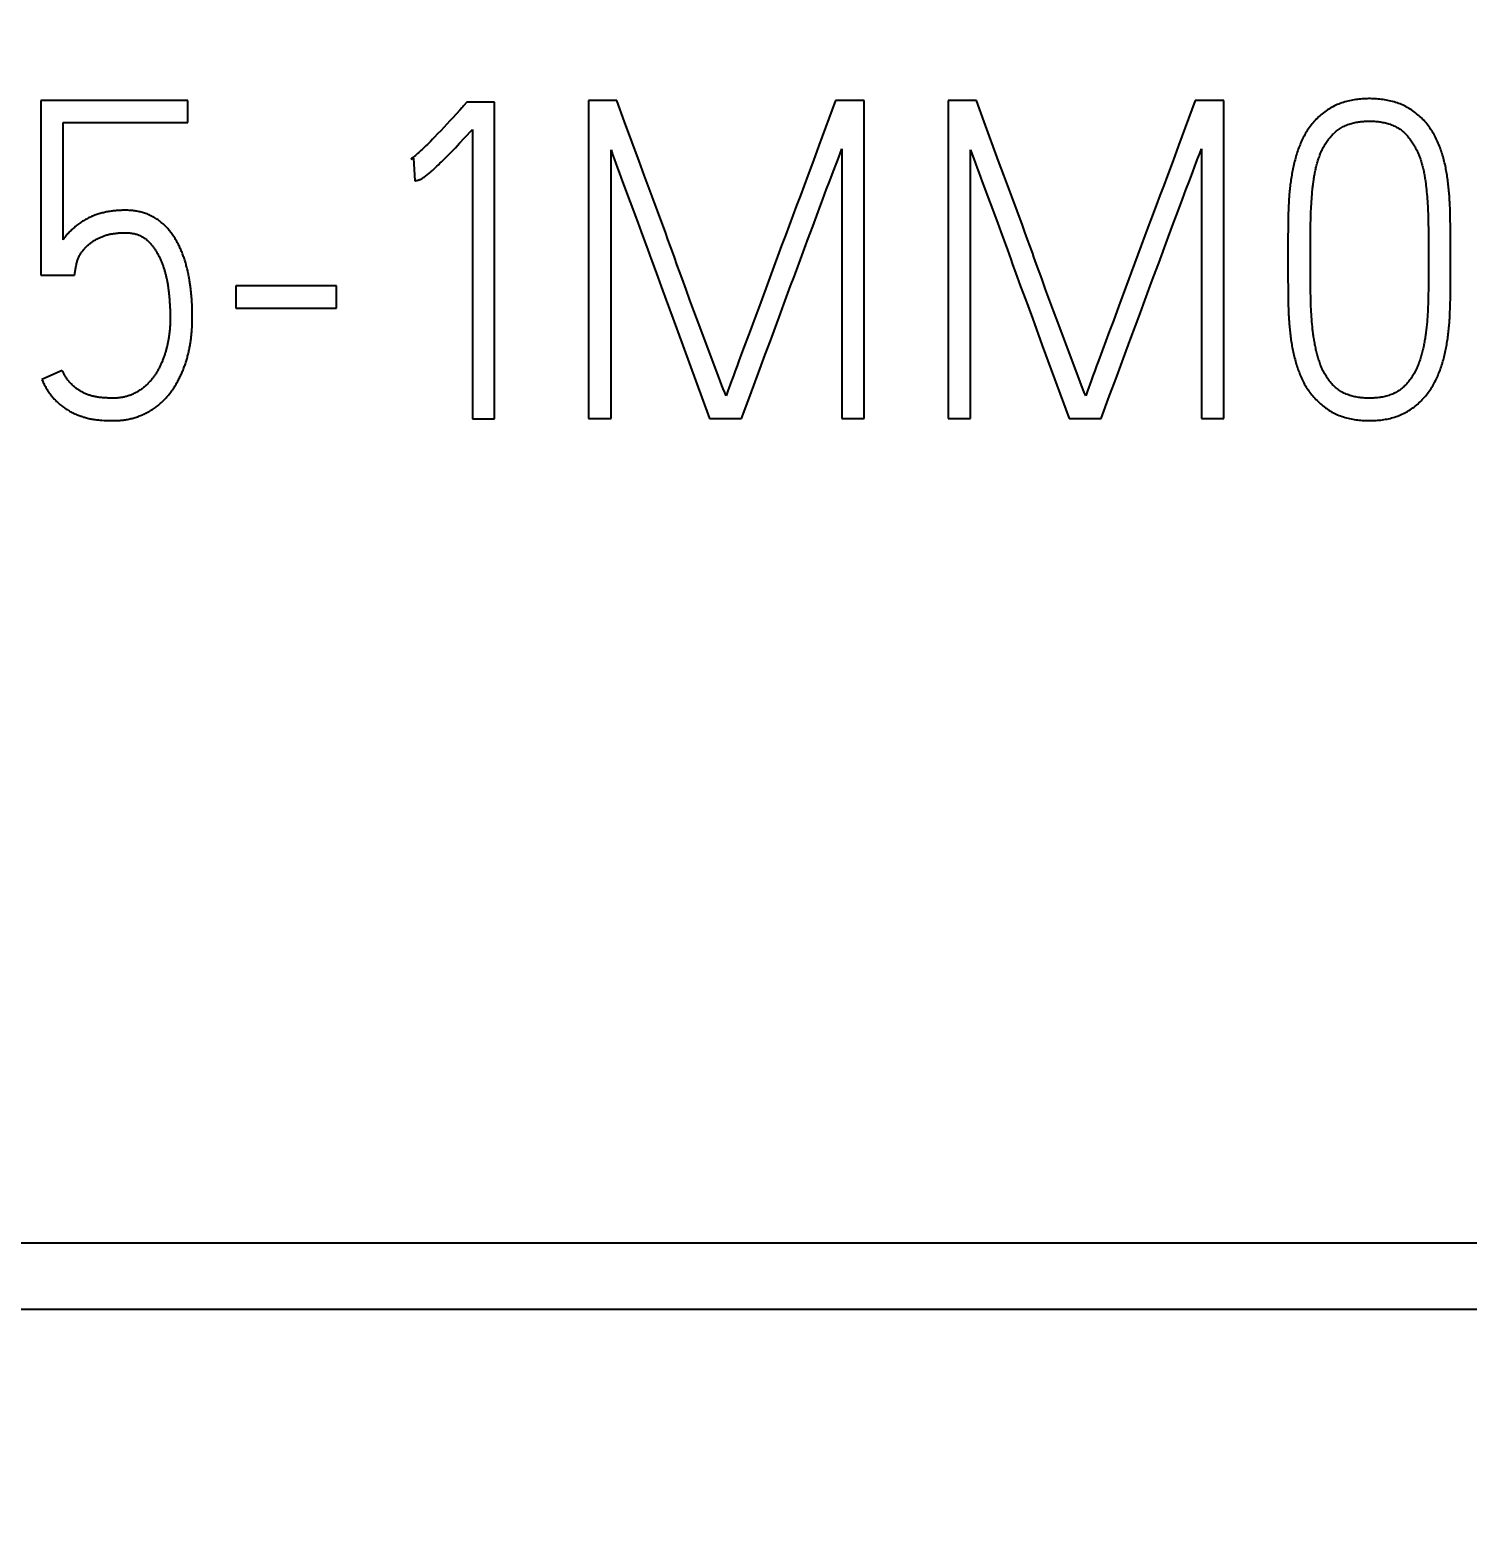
# Model space of a CAD drawing. Extents: x 0 to 420, y 0 to 297.
# Drawn here: x 131.27 to 138.5, y 167.11 to 174.69 of the extents above; entities that cross this region are included whole.
import ezdxf
from ezdxf.enums import TextEntityAlignment as Align

# ---------------------------------------------------------------- set-up
doc = ezdxf.new("R2010")
doc.units = 0
doc.header["$LTSCALE"] = 23.1
for name, color, linetype in [('10000_FRONT', 7, 'CONTINUOUS'), ('10100_DIM_FRONT', 7, 'CONTINUOUS'), ('10500_FRONT_LABELING', 7, 'CONTINUOUS')]:
    doc.layers.add(name, color=color, linetype=linetype)
doc.dimstyles.get("Standard").update_dxf_attribs({"dimtxt": 2.5, "dimasz": 2.5, "dimexe": 1.25, "dimexo": 0.625, "dimtad": 1, "dimcen": 2.5, "dimazin": 3, "dimtfac": 1, "dimtmove": 0, "dimatfit": 3})

# ---------------------------------------------------------------- blocks, each defined once
blk = doc.blocks.new('*D1')
at = {"layer": '10100_DIM_FRONT', "linetype": 'CONTINUOUS'}
for p, q in [((110.808052, 190.739389), (110.808052, 134.086548)), ((146.308052, 190.739389), (146.308052, 134.086548)), ((110.808052, 136.086548), (128.558052, 136.086548)), ((146.308052, 136.086548), (128.558052, 136.086548))]:
    blk.add_line(p, q, dxfattribs=at)
for points in [[(114.308052, 136.586548), (110.808052, 136.086548), (114.308052, 135.586548)], [(142.808052, 135.586548), (146.308052, 136.086548), (142.808052, 136.586548)]]:
    blk.add_solid(points, dxfattribs=at)
blk.add_text('35,5', height=3.5, dxfattribs=at).set_placement((124.727394, 136.961548), (134.227394, 136.961548), align=Align.FIT)

msp = doc.modelspace()

# ---------------------------------------------------------------- linework, layer by layer
at = {"layer": '10000_FRONT', "color": 7, "linetype": 'CONTINUOUS'}
for p, q in [((110.8081, 168.5929), (146.3081, 168.5929)), ((110.8081, 168.2599), (146.3081, 168.2599))]:
    msp.add_line(p, q, dxfattribs=at)
at = {"layer": '10500_FRONT_LABELING', "color": 7, "linetype": 'CONTINUOUS'}
for p, q in [((131.3246, 174.3404), (131.3246, 173.4616)), ((132.0635, 174.3404), (131.3246, 174.3404)), ((132.0635, 174.2294), (132.0635, 174.3404)), ((133.466, 174.3315), (133.4505, 174.3138)), ((133.6058, 174.3315), (133.466, 174.3315)), ((133.6058, 172.7382), (133.6058, 174.3315)), ((134.0785, 174.3404), (134.0785, 172.7404)), ((134.2205, 174.3404), (134.0785, 174.3404)), ((134.2602, 174.2328), (134.2205, 174.3404)), ((135.3212, 174.3404), (135.2377, 174.1134)), ((135.4655, 174.3404), (135.3212, 174.3404)), ((135.4655, 172.7404), (135.4655, 174.3404)), ((135.8871, 174.3404), (135.8871, 172.7404)), ((136.0291, 174.3404), (135.8871, 174.3404)), ((136.0688, 174.2328), (136.0291, 174.3404)), ((137.1298, 174.3404), (137.0463, 174.1134)), ((137.2741, 174.3404), (137.1298, 174.3404)), ((137.2741, 172.7404), (137.2741, 174.3404)), ((131.4355, 173.6391), (131.4355, 174.2294)), ((131.4355, 174.2294), (132.0635, 174.2294)), ((133.3501, 174.2043), (133.3349, 174.188)), ((133.3653, 174.2206), (133.3501, 174.2043)), ((133.3805, 174.2369), (133.3653, 174.2206)), ((133.3955, 174.2533), (133.3805, 174.2369)), ((134.3324, 174.0355), (134.2602, 174.2328)), ((136.141, 174.0355), (136.0688, 174.2328)), ((133.2939, 174.1451), (133.2835, 174.1344)), ((133.3042, 174.1557), (133.2939, 174.1451)), ((133.3196, 174.1719), (133.3042, 174.1557)), ((133.3349, 174.188), (133.3196, 174.1719)), ((133.4087, 174.1023), (133.4304, 174.1251)), ((133.4304, 174.1251), (133.4555, 174.1518)), ((133.4555, 174.1518), (133.4949, 174.1939)), ((133.4949, 174.1939), (133.4949, 172.7382)), ((133.1842, 174.0452), (133.1975, 174.0497)), ((133.1975, 174.0497), (133.2042, 173.9365)), ((133.3463, 174.0387), (133.3574, 174.0498)), ((133.3574, 174.0498), (133.3685, 174.061)), ((133.3685, 174.061), (133.3795, 174.0722)), ((133.3795, 174.0722), (133.3942, 174.0872)), ((133.3942, 174.0872), (133.4087, 174.1023)), ((134.1917, 172.7404), (134.1917, 174.0918)), ((135.2377, 174.1134), (135.2098, 174.0378)), ((135.3523, 174.0963), (135.3523, 172.7404)), ((136.0003, 172.7404), (136.0003, 174.0918)), ((137.0463, 174.1134), (137.0184, 174.0378)), ((137.1609, 174.0963), (137.1609, 172.7404)), ((133.3162, 174.0096), (133.3238, 174.0168)), ((133.3238, 174.0168), (133.3313, 174.0241)), ((133.3313, 174.0241), (133.3388, 174.0314)), ((133.3388, 174.0314), (133.3463, 174.0387)), ((134.3588, 173.9638), (134.3324, 174.0355)), ((135.2098, 174.0378), (135.1818, 173.9622)), ((136.1674, 173.9638), (136.141, 174.0355)), ((137.0184, 174.0378), (136.9904, 173.9622)), ((134.2498, 173.9313), (134.3261, 173.7254)), ((134.3786, 173.9101), (134.3588, 173.9638)), ((134.3986, 173.8563), (134.3786, 173.9101)), ((135.163, 173.9118), (135.1442, 173.8615)), ((135.1818, 173.9622), (135.163, 173.9118)), ((135.2746, 173.8898), (135.2919, 173.9356)), ((136.0584, 173.9313), (136.1347, 173.7254)), ((136.1872, 173.9101), (136.1674, 173.9638)), ((136.2072, 173.8563), (136.1872, 173.9101)), ((136.9716, 173.9118), (136.9528, 173.8615)), ((136.9904, 173.9622), (136.9716, 173.9118)), ((137.0832, 173.8898), (137.1005, 173.9356)), ((138.2927, 173.8938), (138.2939, 173.8816)), ((134.4519, 173.7131), (134.3986, 173.8563)), ((135.1442, 173.8615), (135.1254, 173.8112)), ((135.2401, 173.798), (135.2573, 173.8439)), ((135.2573, 173.8439), (135.2746, 173.8898)), ((136.2605, 173.7131), (136.2072, 173.8563)), ((136.9528, 173.8615), (136.9339, 173.8112)), ((137.0487, 173.798), (137.0659, 173.8439)), ((137.0659, 173.8439), (137.0832, 173.8898)), ((137.7134, 173.8068), (137.7141, 173.819)), ((137.7141, 173.819), (137.7148, 173.8312)), ((137.7148, 173.8312), (137.7157, 173.8434)), ((137.7157, 173.8434), (137.7166, 173.8556)), ((137.7166, 173.8556), (137.7176, 173.8678)), ((137.7176, 173.8678), (137.7187, 173.88)), ((138.2939, 173.8816), (138.295, 173.8694)), ((138.295, 173.8694), (138.2961, 173.8572)), ((138.2961, 173.8572), (138.297, 173.845)), ((138.297, 173.845), (138.2979, 173.8328)), ((138.2979, 173.8328), (138.2986, 173.8206)), ((138.2986, 173.8206), (138.2993, 173.8083)), ((135.1254, 173.8112), (135.0686, 173.6603)), ((135.2059, 173.7061), (135.2401, 173.798)), ((136.9339, 173.8112), (136.8772, 173.6603)), ((137.0145, 173.7061), (137.0487, 173.798)), ((137.5974, 173.7414), (137.597, 173.7096)), ((137.5978, 173.7573), (137.5974, 173.7414)), ((137.5982, 173.7732), (137.5978, 173.7573)), ((137.5987, 173.7891), (137.5982, 173.7732)), ((137.711, 173.7397), (137.7115, 173.758)), ((137.7115, 173.758), (137.7119, 173.7702)), ((137.7119, 173.7702), (137.7123, 173.7824)), ((137.7123, 173.7824), (137.7128, 173.7946)), ((137.7128, 173.7946), (137.7134, 173.8068)), ((138.2993, 173.8083), (138.2999, 173.7961)), ((138.2999, 173.7961), (138.3004, 173.7838)), ((138.3004, 173.7838), (138.3009, 173.7716)), ((138.3009, 173.7716), (138.3015, 173.7531)), ((138.3015, 173.7531), (138.3019, 173.7347)), ((138.4116, 173.797), (138.411, 173.8129)), ((138.4122, 173.7811), (138.4116, 173.797)), ((138.4126, 173.7652), (138.4122, 173.7811)), ((138.4131, 173.7414), (138.4126, 173.7652)), ((138.4136, 173.7095), (138.4131, 173.7414)), ((134.3261, 173.7254), (134.343, 173.6797)), ((134.343, 173.6797), (134.3598, 173.6339)), ((134.4651, 173.6773), (134.4519, 173.7131)), ((134.4782, 173.6414), (134.4651, 173.6773)), ((135.1803, 173.6371), (135.2059, 173.7061)), ((136.1347, 173.7254), (136.1516, 173.6797)), ((136.1516, 173.6797), (136.1684, 173.6339)), ((136.2737, 173.6773), (136.2605, 173.7131)), ((136.2868, 173.6414), (136.2737, 173.6773)), ((136.9889, 173.6371), (137.0145, 173.7061)), ((137.597, 173.7096), (137.5962, 173.6379)), ((137.7095, 173.642), (137.7098, 173.6726)), ((137.7098, 173.6726), (137.7102, 173.697)), ((137.7102, 173.697), (137.7106, 173.7214)), ((137.7106, 173.7214), (137.711, 173.7397)), ((138.3019, 173.7347), (138.3023, 173.7163)), ((138.3023, 173.7163), (138.3026, 173.6979)), ((138.3026, 173.6979), (138.303, 173.6671)), ((138.303, 173.6671), (138.3034, 173.6364)), ((138.4141, 173.6698), (138.4136, 173.7095)), ((138.4145, 173.6141), (138.4141, 173.6698)), ((131.4388, 173.6438), (131.4355, 173.6391)), ((134.3598, 173.6339), (134.3765, 173.588)), ((134.4911, 173.6055), (134.4782, 173.6414)), ((135.0498, 173.6099), (134.9379, 173.3075)), ((135.0686, 173.6603), (135.0498, 173.6099)), ((136.1684, 173.6339), (136.1851, 173.588)), ((136.2997, 173.6055), (136.2868, 173.6414)), ((136.8584, 173.6099), (136.7465, 173.3075)), ((136.8772, 173.6603), (136.8584, 173.6099)), ((136.9462, 173.5222), (136.9889, 173.6371)), ((137.5962, 173.6379), (137.5959, 173.5822)), ((137.7091, 173.587), (137.7093, 173.6176)), ((137.7093, 173.6176), (137.7095, 173.642)), ((138.3034, 173.6364), (138.3036, 173.6118)), ((138.3036, 173.6118), (138.3037, 173.5811)), ((138.4147, 173.5583), (138.4145, 173.6141)), ((134.5363, 173.4796), (134.5233, 173.5155)), ((135.1121, 173.4532), (135.1376, 173.5222)), ((136.3449, 173.4796), (136.3319, 173.5155)), ((136.9207, 173.4532), (136.9462, 173.5222)), ((137.5959, 173.5822), (137.5959, 173.5025)), ((137.709, 173.5565), (137.7091, 173.587)), ((137.7091, 173.5068), (137.709, 173.5565)), ((138.3037, 173.5811), (138.3038, 173.5504)), ((138.3038, 173.5504), (138.3037, 173.5004)), ((138.4146, 173.479), (138.4147, 173.5583)), ((131.3246, 173.4616), (131.4932, 173.4616)), ((131.4932, 173.4616), (131.5021, 173.5104)), ((134.4266, 173.4505), (134.4434, 173.4047)), ((134.5493, 173.4437), (134.5363, 173.4796)), ((134.569, 173.3899), (134.5493, 173.4437)), ((135.0951, 173.4072), (135.1121, 173.4532)), ((136.2352, 173.4505), (136.252, 173.4047)), ((136.3579, 173.4437), (136.3449, 173.4796)), ((136.3776, 173.3899), (136.3579, 173.4437)), ((136.9037, 173.4072), (136.9207, 173.4532)), ((137.5959, 173.5025), (137.5961, 173.4479)), ((137.5961, 173.4479), (137.5967, 173.3933)), ((137.7091, 173.4813), (137.7091, 173.5068)), ((137.7093, 173.4559), (137.7091, 173.4813)), ((137.7095, 173.4304), (137.7093, 173.4559)), ((138.3034, 173.4493), (138.3032, 173.4237)), ((138.3036, 173.4748), (138.3034, 173.4493)), ((138.3037, 173.5004), (138.3036, 173.4748)), ((138.4142, 173.4242), (138.4146, 173.479)), ((131.9681, 173.3675), (131.9689, 173.3588)), ((132.3054, 173.4084), (132.3054, 173.2952)), ((132.8114, 173.4084), (132.3054, 173.4084)), ((132.8114, 173.2952), (132.8114, 173.4084)), ((134.4434, 173.4047), (134.4688, 173.3361)), ((134.5889, 173.3361), (134.569, 173.3899)), ((135.0614, 173.3152), (135.0951, 173.4072)), ((136.252, 173.4047), (136.2774, 173.3361)), ((136.3975, 173.3361), (136.3776, 173.3899)), ((136.87, 173.3152), (136.9037, 173.4072)), ((137.5967, 173.3933), (137.5973, 173.3465)), ((137.7099, 173.3985), (137.7095, 173.4304)), ((137.7103, 173.373), (137.7099, 173.3985)), ((137.7107, 173.3539), (137.7103, 173.373)), ((138.3023, 173.3662), (138.302, 173.347)), ((138.3027, 173.3854), (138.3023, 173.3662)), ((138.3032, 173.4237), (138.3027, 173.3854)), ((138.4135, 173.3617), (138.4142, 173.4242)), ((131.9689, 173.3588), (131.9697, 173.3502)), ((131.9697, 173.3502), (131.9704, 173.3416)), ((131.9704, 173.3416), (131.9711, 173.333)), ((131.9711, 173.333), (131.9717, 173.3243)), ((131.9717, 173.3243), (131.9722, 173.3157)), ((131.9722, 173.3157), (131.9728, 173.3071)), ((131.9728, 173.3071), (131.9732, 173.2984)), ((131.9732, 173.2984), (131.9737, 173.2898)), ((131.9737, 173.2898), (131.974, 173.2812)), ((132.3054, 173.2952), (132.8114, 173.2952)), ((134.4688, 173.3361), (134.4857, 173.2903)), ((134.4857, 173.2903), (134.5024, 173.2445)), ((134.6088, 173.2824), (134.5889, 173.3361)), ((134.9379, 173.3075), (134.9098, 173.2319)), ((135.0444, 173.2692), (135.0614, 173.3152)), ((136.2774, 173.3361), (136.2943, 173.2903)), ((136.2943, 173.2903), (136.311, 173.2445)), ((136.4174, 173.2824), (136.3975, 173.3361)), ((136.7465, 173.3075), (136.7184, 173.2319)), ((136.853, 173.2692), (136.87, 173.3152)), ((137.5973, 173.3465), (137.5977, 173.3231)), ((137.5977, 173.3231), (137.5981, 173.3076)), ((137.5981, 173.3076), (137.5986, 173.292)), ((137.5986, 173.292), (137.5991, 173.2764)), ((137.7111, 173.3348), (137.7107, 173.3539)), ((137.7117, 173.3157), (137.7111, 173.3348)), ((137.7121, 173.303), (137.7117, 173.3157)), ((137.7127, 173.2903), (137.7121, 173.303)), ((137.7133, 173.2776), (137.7127, 173.2903)), ((138.3001, 173.2896), (138.2994, 173.2768)), ((138.3006, 173.3023), (138.3001, 173.2896)), ((138.3011, 173.3151), (138.3006, 173.3023)), ((138.3015, 173.3279), (138.3011, 173.3151)), ((138.302, 173.347), (138.3015, 173.3279)), ((138.412, 173.2913), (138.4125, 173.307)), ((138.4125, 173.307), (138.4129, 173.3226)), ((138.4129, 173.3226), (138.4132, 173.3382)), ((138.4132, 173.3382), (138.4135, 173.3617)), ((132.0857, 173.2595), (132.0856, 173.2708)), ((134.5024, 173.2445), (134.5524, 173.1069)), ((134.6354, 173.2108), (134.6088, 173.2824)), ((134.6621, 173.1392), (134.6354, 173.2108)), ((134.9098, 173.2319), (134.891, 173.1816)), ((134.9931, 173.1313), (135.0444, 173.2692)), ((136.311, 173.2445), (136.361, 173.1069)), ((136.444, 173.2108), (136.4174, 173.2824)), ((136.4707, 173.1392), (136.444, 173.2108)), ((136.7184, 173.2319), (136.6996, 173.1816)), ((136.8017, 173.1313), (136.853, 173.2692)), ((137.714, 173.2649), (137.7133, 173.2776)), ((137.7149, 173.2522), (137.714, 173.2649)), ((137.7158, 173.2395), (137.7149, 173.2522)), ((137.7168, 173.2268), (137.7158, 173.2395)), ((137.718, 173.2141), (137.7168, 173.2268)), ((137.7192, 173.2014), (137.718, 173.2141)), ((138.2959, 173.2258), (138.2947, 173.213)), ((138.2969, 173.2385), (138.2959, 173.2258)), ((138.2979, 173.2513), (138.2969, 173.2385)), ((138.2987, 173.264), (138.2979, 173.2513)), ((138.2994, 173.2768), (138.2987, 173.264)), ((134.7359, 172.9424), (134.6621, 173.1392)), ((134.891, 173.1816), (134.8534, 173.0809)), ((136.5445, 172.9424), (136.4707, 173.1392)), ((136.6996, 173.1816), (136.662, 173.0809)), ((134.5524, 173.1069), (134.6866, 172.7404)), ((134.8534, 173.0809), (134.8347, 173.0305)), ((134.9335, 172.9704), (134.9675, 173.0624)), ((134.9675, 173.0624), (134.9931, 173.1313)), ((136.361, 173.1069), (136.4952, 172.7404)), ((136.662, 173.0809), (136.6433, 173.0305)), ((136.7421, 172.9704), (136.7761, 173.0624)), ((136.7761, 173.0624), (136.8017, 173.1313)), ((131.4311, 172.9823), (131.329, 172.9357)), ((134.7494, 172.9067), (134.7359, 172.9424)), ((134.891, 172.8554), (134.9165, 172.9244)), ((134.9165, 172.9244), (134.9335, 172.9704)), ((136.558, 172.9067), (136.5445, 172.9424)), ((136.6996, 172.8554), (136.7251, 172.9244)), ((136.7251, 172.9244), (136.7421, 172.9704)), ((134.7797, 172.8789), (134.7709, 172.8536)), ((134.8486, 172.7404), (134.891, 172.8554)), ((136.5883, 172.8789), (136.5795, 172.8536)), ((136.6572, 172.7404), (136.6996, 172.8554)), ((131.6427, 172.7308), (131.6539, 172.7303)), ((131.6539, 172.7303), (131.6652, 172.7298)), ((133.4949, 172.7382), (133.6058, 172.7382)), ((134.0785, 172.7404), (134.1917, 172.7404)), ((134.6866, 172.7404), (134.8486, 172.7404)), ((135.3523, 172.7404), (135.4655, 172.7404)), ((135.8871, 172.7404), (136.0003, 172.7404)), ((136.4952, 172.7404), (136.6572, 172.7404)), ((137.1609, 172.7404), (137.2741, 172.7404))]:
    msp.add_line(p, q, dxfattribs=at)
for points in [[(138.411, 173.8129), (138.4106, 173.8208), (138.4102, 173.8287), (138.4097, 173.8366), (138.4092, 173.8446), (138.4087, 173.8525), (138.4081, 173.8604), (138.4075, 173.8683), (138.4069, 173.8762), (138.4062, 173.8841), (138.4054, 173.8921), (138.4046, 173.9), (138.4038, 173.9079), (138.4029, 173.9157), (138.402, 173.9236), (138.401, 173.9315), (138.4, 173.9394), (138.399, 173.9473), (138.3978, 173.9552), (138.3966, 173.963), (138.3954, 173.9709), (138.3941, 173.9788), (138.3927, 173.9866), (138.3912, 173.9945), (138.3897, 174.0023), (138.388, 174.0102), (138.3863, 174.018), (138.3845, 174.0258), (138.3826, 174.0336), (138.3806, 174.0414), (138.3785, 174.0493), (138.3764, 174.057), (138.3741, 174.0648), (138.3718, 174.0726), (138.3693, 174.0803), (138.3668, 174.0879), (138.3642, 174.0956), (138.3614, 174.1032), (138.3586, 174.1107), (138.3556, 174.1182), (138.3525, 174.1256), (138.3493, 174.133), (138.346, 174.1404), (138.3426, 174.1476), (138.3389, 174.1549), (138.3352, 174.162), (138.3313, 174.1691), (138.3272, 174.1761), (138.3229, 174.183), (138.3185, 174.1899), (138.314, 174.1966), (138.3094, 174.2032), (138.3046, 174.2097), (138.2997, 174.2161), (138.2947, 174.2224), (138.2896, 174.2286), (138.2843, 174.2346), (138.279, 174.2406), (138.2734, 174.2464), (138.2678, 174.2521), (138.262, 174.2577), (138.256, 174.2631), (138.2499, 174.2684), (138.2437, 174.2736), (138.2373, 174.2787), (138.2308, 174.2836), (138.2242, 174.2883), (138.2175, 174.2928), (138.2107, 174.2972), (138.2038, 174.3013), (138.1968, 174.3053), (138.1897, 174.3091), (138.1825, 174.3127), (138.1753, 174.3161), (138.1679, 174.3193), (138.1605, 174.3224), (138.153, 174.3252), (138.1453, 174.3279), (138.1377, 174.3305), (138.1299, 174.3328), (138.1221, 174.335), (138.1142, 174.3371), (138.1063, 174.3389), (138.0983, 174.3406), (138.0904, 174.3421), (138.0825, 174.3435), (138.0745, 174.3447), (138.0665, 174.3457), (138.0585, 174.3466), (138.0505, 174.3474), (138.0425, 174.348), (138.0345, 174.3485), (138.0264, 174.3489), (138.0184, 174.3491), (138.0103, 174.3493), (138.0022, 174.3493), (137.9941, 174.3491), (137.986, 174.3489), (137.9779, 174.3485), (137.9698, 174.348), (137.9618, 174.3474), (137.9537, 174.3466), (137.9457, 174.3457), (137.9377, 174.3446), (137.9297, 174.3434), (137.9218, 174.342), (137.9139, 174.3405), (137.9061, 174.3388), (137.8982, 174.337), (137.8904, 174.335), (137.8827, 174.3328), (137.875, 174.3304), (137.8673, 174.3279), (137.8596, 174.3252), (137.852, 174.3222), (137.8445, 174.3192), (137.8371, 174.3159), (137.8298, 174.3124), (137.8226, 174.3088), (137.8155, 174.305), (137.8085, 174.301), (137.8016, 174.2969), (137.7948, 174.2925), (137.7882, 174.288), (137.7816, 174.2833), (137.7752, 174.2785), (137.7688, 174.2734), (137.7626, 174.2682), (137.7565, 174.2629), (137.7505, 174.2574), (137.7447, 174.2517), (137.739, 174.246), (137.7334, 174.2401), (137.728, 174.2342), (137.7228, 174.2281), (137.7176, 174.2219), (137.7126, 174.2155), (137.7077, 174.2091), (137.7029, 174.2026), (137.6983, 174.196), (137.6938, 174.1892), (137.6894, 174.1824), (137.6852, 174.1754), (137.6812, 174.1684), (137.6773, 174.1614), (137.6735, 174.1542), (137.67, 174.147), (137.6665, 174.1398), (137.6632, 174.1325), (137.66, 174.1251), (137.657, 174.1177), (137.654, 174.1103), (137.6512, 174.1028), (137.6485, 174.0953), (137.6458, 174.0877), (137.6433, 174.0801), (137.6409, 174.0724), (137.6385, 174.0648), (137.6362, 174.057), (137.634, 174.0493), (137.6319, 174.0415), (137.6298, 174.0337), (137.6279, 174.0259), (137.626, 174.0181), (137.6242, 174.0102), (137.6225, 174.0024), (137.6209, 173.9945)], [(133.4406, 174.3027), (133.4306, 174.2917), (133.3955, 174.2533)], [(133.4505, 174.3138), (133.4456, 174.3082), (133.4406, 174.3027)], [(137.7187, 173.88), (137.7199, 173.8921), (137.7205, 173.8982), (137.7212, 173.9043), (137.7219, 173.9104), (137.7226, 173.9165), (137.7234, 173.9226), (137.7242, 173.9286), (137.725, 173.9347), (137.7259, 173.9407), (137.7268, 173.9468), (137.7277, 173.9528), (137.7287, 173.9589), (137.7298, 173.9649), (137.7309, 173.9708), (137.7321, 173.9768), (137.7333, 173.9828), (137.7345, 173.9887), (137.7359, 173.9947), (137.7372, 174.0006), (137.7387, 174.0065), (137.7402, 174.0123), (137.7417, 174.0182), (137.7433, 174.0241), (137.745, 174.0299), (137.7467, 174.0357), (137.7485, 174.0415), (137.7504, 174.0473), (137.7523, 174.053), (137.7543, 174.0587), (137.7564, 174.0644), (137.7586, 174.0701), (137.7609, 174.0758), (137.7633, 174.0814), (137.7658, 174.087), (137.7684, 174.0925), (137.7712, 174.0981), (137.774, 174.1035), (137.777, 174.109), (137.7801, 174.1144), (137.7833, 174.1197), (137.7866, 174.1249), (137.79, 174.13), (137.7935, 174.1351), (137.7971, 174.1401), (137.8008, 174.145), (137.8046, 174.1499), (137.8086, 174.1546), (137.8126, 174.1593), (137.8168, 174.1639), (137.8211, 174.1684), (137.8255, 174.1727), (137.83, 174.177), (137.8346, 174.1812), (137.8393, 174.1851), (137.844, 174.189), (137.8489, 174.1927), (137.8539, 174.1963), (137.859, 174.1997), (137.8642, 174.2029), (137.8695, 174.206), (137.8749, 174.2089), (137.8804, 174.2116), (137.8861, 174.2142), (137.8918, 174.2166), (137.8976, 174.2189), (137.9035, 174.2209), (137.9094, 174.2228), (137.9153, 174.2246), (137.9213, 174.2262), (137.9272, 174.2277), (137.9333, 174.229), (137.9393, 174.2302), (137.9454, 174.2313), (137.9514, 174.2323), (137.9576, 174.2331), (137.9637, 174.2339), (137.9699, 174.2345), (137.9761, 174.235), (137.9822, 174.2354), (137.9884, 174.2357), (137.9946, 174.2359), (138.0008, 174.2361), (138.007, 174.2361), (138.0132, 174.236), (138.0193, 174.2359), (138.0255, 174.2357), (138.0316, 174.2353), (138.0377, 174.2349), (138.0439, 174.2343), (138.05, 174.2337), (138.0561, 174.2329), (138.0621, 174.232), (138.0682, 174.231), (138.0743, 174.2299), (138.0803, 174.2286), (138.0863, 174.2272), (138.0923, 174.2257), (138.0983, 174.224), (138.1043, 174.2221), (138.1102, 174.2202), (138.1161, 174.218), (138.1218, 174.2157), (138.1275, 174.2133), (138.1332, 174.2107), (138.1387, 174.2079), (138.1441, 174.205), (138.1495, 174.2019), (138.1548, 174.1987), (138.16, 174.1952), (138.1651, 174.1916), (138.1701, 174.1879), (138.175, 174.184), (138.1797, 174.1799), (138.1842, 174.1757), (138.1887, 174.1714), (138.1929, 174.167), (138.1971, 174.1624), (138.2011, 174.1577), (138.205, 174.1529), (138.2088, 174.1479), (138.2125, 174.1429), (138.2161, 174.1379), (138.2197, 174.1327), (138.2231, 174.1275), (138.2264, 174.1223), (138.2296, 174.117), (138.2328, 174.1117), (138.2358, 174.1063), (138.2387, 174.1009), (138.2415, 174.0954), (138.2442, 174.0899), (138.2468, 174.0843), (138.2493, 174.0787), (138.2518, 174.073), (138.2541, 174.0673), (138.2564, 174.0616), (138.2585, 174.0558), (138.2606, 174.05), (138.2627, 174.0441), (138.2646, 174.0382), (138.2665, 174.0323), (138.2683, 174.0263), (138.27, 174.0204), (138.2717, 174.0144)], [(133.2835, 174.1344), (133.2731, 174.1239), (133.2679, 174.1186), (133.2626, 174.1134), (133.2573, 174.1082), (133.2519, 174.1031), (133.2466, 174.098), (133.2412, 174.0929), (133.2357, 174.0879), (133.2302, 174.0829), (133.2247, 174.0779), (133.2191, 174.073), (133.2135, 174.0682), (133.2079, 174.0633), (133.2022, 174.0586), (133.1964, 174.0539), (133.1904, 174.0495), (133.1873, 174.0473), (133.1842, 174.0452)], [(134.1917, 174.0918), (134.1998, 174.0688), (134.208, 174.0458), (134.2162, 174.0229), (134.2246, 174), (134.2329, 173.9771), (134.2498, 173.9313)], [(135.3267, 174.0273), (135.3353, 174.0503), (135.3439, 174.0733), (135.3523, 174.0963)], [(136.0003, 174.0918), (136.0084, 174.0688), (136.0166, 174.0458), (136.0248, 174.0229), (136.0332, 174), (136.0415, 173.9771), (136.0584, 173.9313)], [(137.1353, 174.0273), (137.1439, 174.0503), (137.1525, 174.0733), (137.1609, 174.0963)], [(133.2042, 173.9365), (133.2068, 173.9366), (133.2095, 173.9368), (133.2121, 173.9372), (133.2147, 173.9377), (133.2198, 173.9388), (133.2224, 173.9394), (133.2249, 173.9401), (133.2275, 173.9409), (133.2299, 173.9419), (133.2324, 173.9429), (133.2347, 173.944), (133.2394, 173.9465), (133.2439, 173.9492), (133.2482, 173.9521), (133.2525, 173.9551), (133.2568, 173.9582), (133.261, 173.9614), (133.2651, 173.9646), (133.2692, 173.9679), (133.2733, 173.9712), (133.2773, 173.9745), (133.2813, 173.9779), (133.2853, 173.9813), (133.2892, 173.9848), (133.2931, 173.9883), (133.297, 173.9918), (133.3009, 173.9953), (133.3048, 173.9988), (133.3086, 174.0024), (133.3162, 174.0096)], [(135.2919, 173.9356), (135.3093, 173.9815), (135.3267, 174.0273)], [(137.1005, 173.9356), (137.1179, 173.9815), (137.1353, 174.0273)], [(137.6209, 173.9945), (137.6193, 173.9867), (137.6178, 173.9788), (137.6164, 173.971), (137.6151, 173.9631), (137.6138, 173.9552), (137.6126, 173.9473), (137.6114, 173.9395), (137.6103, 173.9316), (137.6093, 173.9237), (137.6083, 173.9158), (137.6073, 173.9079), (137.6064, 173.9), (137.6056, 173.8921), (137.6048, 173.8842), (137.604, 173.8763), (137.6033, 173.8684), (137.6027, 173.8604), (137.6021, 173.8525), (137.6015, 173.8446), (137.601, 173.8367), (137.6005, 173.8287), (137.6, 173.8208), (137.5996, 173.8129), (137.5993, 173.8049), (137.5987, 173.7891)], [(138.2717, 174.0144), (138.2733, 174.0085), (138.2748, 174.0025), (138.2763, 173.9965), (138.2777, 173.9905), (138.279, 173.9845), (138.2803, 173.9785), (138.2815, 173.9725), (138.2826, 173.9665), (138.2837, 173.9605), (138.2847, 173.9544), (138.2857, 173.9484), (138.2867, 173.9423), (138.2876, 173.9363), (138.2884, 173.9302), (138.2892, 173.9242), (138.29, 173.9181), (138.2907, 173.912), (138.2914, 173.906), (138.2921, 173.8999), (138.2927, 173.8938)], [(132.0856, 173.2708), (132.0856, 173.2764), (132.0855, 173.282), (132.0853, 173.2876), (132.0852, 173.2933), (132.085, 173.2989), (132.0847, 173.3045), (132.0845, 173.3101), (132.0842, 173.3157), (132.0839, 173.3213), (132.0836, 173.3269), (132.0833, 173.3325), (132.0829, 173.3381), (132.0825, 173.3437), (132.0821, 173.3493), (132.0816, 173.3549), (132.0811, 173.3605), (132.0806, 173.3661), (132.08, 173.3717), (132.0795, 173.3772), (132.0789, 173.3828), (132.0782, 173.3884), (132.0776, 173.394), (132.0769, 173.3995), (132.0761, 173.4051), (132.0754, 173.4107), (132.0746, 173.4162), (132.0738, 173.4218), (132.0729, 173.4274), (132.072, 173.4329), (132.0711, 173.4385), (132.0702, 173.444), (132.0692, 173.4496), (132.0681, 173.4551), (132.0671, 173.4606), (132.066, 173.4662), (132.0648, 173.4717), (132.0636, 173.4772), (132.0624, 173.4827), (132.0611, 173.4883), (132.0598, 173.4938), (132.0584, 173.4993), (132.057, 173.5048), (132.0555, 173.5103), (132.054, 173.5157), (132.0525, 173.5212), (132.0509, 173.5266), (132.0492, 173.532), (132.0475, 173.5374), (132.0458, 173.5428), (132.044, 173.5482), (132.0421, 173.5535), (132.0402, 173.5588), (132.0383, 173.5641), (132.0363, 173.5694), (132.0342, 173.5747), (132.0321, 173.5799), (132.0299, 173.5851), (132.0277, 173.5903), (132.0254, 173.5955), (132.023, 173.6007), (132.0206, 173.6058), (132.0181, 173.6109), (132.0155, 173.616), (132.0129, 173.621), (132.0102, 173.626), (132.0075, 173.631), (132.0047, 173.6359), (132.0018, 173.6408), (131.9989, 173.6456), (131.9959, 173.6504), (131.9928, 173.6551), (131.9897, 173.6598), (131.9865, 173.6644), (131.9833, 173.669), (131.9799, 173.6735), (131.9766, 173.678), (131.9731, 173.6824), (131.9696, 173.6868), (131.9659, 173.6911), (131.9623, 173.6953), (131.9585, 173.6995), (131.9546, 173.7036), (131.9507, 173.7076), (131.9467, 173.7116), (131.9426, 173.7155), (131.9384, 173.7194), (131.9341, 173.7231), (131.9297, 173.7268), (131.9252, 173.7304), (131.9207, 173.7339), (131.9161, 173.7372), (131.9115, 173.7405), (131.9068, 173.7437), (131.902, 173.7467), (131.8972, 173.7497), (131.8923, 173.7526), (131.8874, 173.7553), (131.8824, 173.758), (131.8773, 173.7605), (131.8721, 173.7629), (131.8669, 173.7653), (131.8616, 173.7675), (131.8563, 173.7696), (131.8509, 173.7715), (131.8455, 173.7734), (131.8401, 173.7751), (131.8347, 173.7767), (131.8292, 173.7782), (131.8237, 173.7795), (131.8181, 173.7807), (131.8126, 173.7819), (131.807, 173.7829), (131.8014, 173.7838), (131.7958, 173.7846), (131.7901, 173.7854), (131.7845, 173.786), (131.7788, 173.7865), (131.7731, 173.7869), (131.7674, 173.7873), (131.7617, 173.7876), (131.756, 173.7877), (131.7503, 173.7878), (131.7446, 173.7878), (131.739, 173.7878), (131.7333, 173.7876), (131.7277, 173.7874), (131.722, 173.7872), (131.7164, 173.7869), (131.7108, 173.7865), (131.7051, 173.786), (131.6995, 173.7856), (131.6939, 173.785), (131.6883, 173.7844), (131.6827, 173.7837), (131.6771, 173.783), (131.6715, 173.7821), (131.666, 173.7812), (131.6604, 173.7803), (131.6548, 173.7792), (131.6493, 173.7781), (131.6438, 173.7768), (131.6382, 173.7755), (131.6327, 173.7742), (131.6272, 173.7727), (131.6217, 173.7712), (131.6162, 173.7695), (131.6108, 173.7678), (131.6053, 173.7661), (131.5999, 173.7642), (131.5946, 173.7623), (131.5893, 173.7603), (131.584, 173.7582), (131.5788, 173.756), (131.5736, 173.7537), (131.5685, 173.7513), (131.5634, 173.7489), (131.5584, 173.7463), (131.5534, 173.7437), (131.5484, 173.7409), (131.5435, 173.7381), (131.5386, 173.7352), (131.5338, 173.7322), (131.529, 173.7292), (131.5243, 173.726), (131.5196, 173.7228), (131.5149, 173.7195), (131.5103, 173.7161), (131.5057, 173.7127), (131.5013, 173.7091), (131.4969, 173.7056), (131.4925, 173.7019), (131.4883, 173.6982), (131.4841, 173.6944), (131.4799, 173.6905), (131.4759, 173.6866), (131.4719, 173.6826), (131.4679, 173.6786), (131.4641, 173.6744), (131.4602, 173.6703), (131.4565, 173.666), (131.4528, 173.6617), (131.4492, 173.6574), (131.4457, 173.6529), (131.4422, 173.6484), (131.4388, 173.6438)], [(131.5021, 173.5104), (131.5027, 173.5149), (131.5036, 173.5192), (131.5048, 173.5234), (131.506, 173.5277), (131.5073, 173.5319), (131.5087, 173.5361), (131.5101, 173.5402), (131.5117, 173.5444), (131.5133, 173.5485), (131.5151, 173.5525), (131.517, 173.5565), (131.519, 173.5604), (131.5211, 173.5642), (131.5234, 173.5679), (131.5258, 173.5716), (131.5282, 173.5752), (131.5308, 173.5787), (131.5334, 173.5823), (131.5361, 173.5857), (131.5388, 173.5892), (131.5416, 173.5926), (131.5445, 173.5959), (131.5474, 173.5991), (131.5504, 173.6023), (131.5535, 173.6054), (131.5566, 173.6085), (131.5599, 173.6114), (131.5631, 173.6143), (131.5665, 173.6171), (131.5699, 173.6199), (131.5733, 173.6225), (131.5769, 173.6251), (131.5805, 173.6277), (131.5841, 173.6301), (131.5878, 173.6325), (131.5915, 173.6349), (131.5952, 173.6372), (131.599, 173.6394), (131.6028, 173.6416), (131.6066, 173.6437), (131.6104, 173.6457), (131.6143, 173.6477), (131.6182, 173.6496), (131.6222, 173.6514), (131.6261, 173.6532), (131.6301, 173.6549), (131.6342, 173.6565), (131.6383, 173.6581), (131.6424, 173.6595), (131.6465, 173.6609), (131.6507, 173.6622), (131.655, 173.6635), (131.6592, 173.6646), (131.6635, 173.6657), (131.6678, 173.6667), (131.6721, 173.6676), (131.6764, 173.6684), (131.6807, 173.6692), (131.685, 173.6699), (131.6893, 173.6706), (131.6936, 173.6712), (131.698, 173.6717), (131.7023, 173.6722), (131.7066, 173.6727), (131.711, 173.6731), (131.7153, 173.6735), (131.7197, 173.6738), (131.724, 173.6741), (131.7283, 173.6743), (131.7327, 173.6745), (131.7371, 173.6746), (131.7414, 173.6747), (131.7458, 173.6747), (131.7502, 173.6747), (131.7545, 173.6746), (131.7589, 173.6744), (131.7633, 173.6742), (131.7677, 173.6739), (131.7721, 173.6735), (131.7765, 173.673), (131.7809, 173.6724), (131.7852, 173.6717), (131.7895, 173.671), (131.7938, 173.6701), (131.7981, 173.6691), (131.8023, 173.668), (131.8065, 173.6667), (131.8107, 173.6654), (131.8148, 173.6639), (131.8189, 173.6623), (131.823, 173.6605), (131.827, 173.6586), (131.8309, 173.6566), (131.8347, 173.6545), (131.8385, 173.6523), (131.8422, 173.6499), (131.8458, 173.6475), (131.8493, 173.6449), (131.8528, 173.6422), (131.8561, 173.6394), (131.8594, 173.6366), (131.8627, 173.6336), (131.8659, 173.6305), (131.869, 173.6274), (131.872, 173.6242), (131.8749, 173.621), (131.8778, 173.6177), (131.8806, 173.6143), (131.8834, 173.6109), (131.886, 173.6075), (131.8887, 173.604), (131.8912, 173.6004), (131.8938, 173.5969), (131.8962, 173.5933), (131.8986, 173.5897), (131.901, 173.586), (131.9034, 173.5823), (131.9056, 173.5786), (131.9079, 173.5749), (131.9101, 173.5711), (131.9122, 173.5673), (131.9144, 173.5634), (131.9164, 173.5595), (131.9184, 173.5556), (131.9204, 173.5517), (131.9222, 173.5477), (131.9241, 173.5438), (131.9259, 173.5398), (131.9276, 173.5358), (131.9293, 173.5318), (131.9309, 173.5278), (131.9325, 173.5237), (131.934, 173.5197), (131.9355, 173.5156), (131.937, 173.5115), (131.9384, 173.5074), (131.9398, 173.5033), (131.9412, 173.4992), (131.9425, 173.4951), (131.9438, 173.4909), (131.945, 173.4868), (131.9463, 173.4826), (131.9474, 173.4785), (131.9486, 173.4743), (131.9497, 173.4701), (131.9508, 173.4659), (131.9519, 173.4617), (131.953, 173.4575), (131.954, 173.4533), (131.955, 173.449), (131.9559, 173.4448), (131.9569, 173.4405), (131.9578, 173.4363), (131.9587, 173.432), (131.9595, 173.4277), (131.9603, 173.4234), (131.9611, 173.4191), (131.9618, 173.4148), (131.9626, 173.4105), (131.9632, 173.4062), (131.9639, 173.4019), (131.9645, 173.3976), (131.9651, 173.3933), (131.9657, 173.389), (131.9662, 173.3847), (131.9667, 173.3804), (131.9672, 173.3761), (131.9677, 173.3718), (131.9681, 173.3675)], [(134.5233, 173.5155), (134.5104, 173.5515), (134.504, 173.5695), (134.4911, 173.6055)], [(135.1376, 173.5222), (135.1717, 173.6142), (135.1803, 173.6371)], [(136.3319, 173.5155), (136.319, 173.5515), (136.3126, 173.5695), (136.2997, 173.6055)], [(134.3765, 173.588), (134.3932, 173.5422), (134.4015, 173.5192), (134.4266, 173.4505)], [(136.1851, 173.588), (136.2018, 173.5422), (136.2101, 173.5192), (136.2352, 173.4505)], [(138.3839, 173.0584), (138.3858, 173.0661), (138.3875, 173.0738), (138.3891, 173.0815), (138.3907, 173.0892), (138.3922, 173.0969), (138.3936, 173.1047), (138.395, 173.1124), (138.3963, 173.1202), (138.3975, 173.1279), (138.3987, 173.1357), (138.3998, 173.1434), (138.4008, 173.1512), (138.4018, 173.1589), (138.4028, 173.1667), (138.4037, 173.1745), (138.4046, 173.1822), (138.4054, 173.19), (138.4061, 173.1978), (138.4069, 173.2056), (138.4075, 173.2133), (138.4082, 173.2211), (138.4088, 173.2289), (138.4093, 173.2367), (138.4098, 173.2445), (138.4103, 173.2523), (138.4107, 173.2601), (138.4111, 173.2679), (138.4114, 173.2757), (138.412, 173.2913)], [(131.9747, 173.2379), (131.9746, 173.2336), (131.9745, 173.2293), (131.9744, 173.2249), (131.9743, 173.2206), (131.9741, 173.2163), (131.9739, 173.2119), (131.9736, 173.2076), (131.9734, 173.2033), (131.9731, 173.1989), (131.9727, 173.1946), (131.9724, 173.1903), (131.972, 173.1859), (131.9716, 173.1816), (131.9711, 173.1772), (131.9706, 173.1729), (131.9701, 173.1685), (131.9696, 173.1642), (131.969, 173.1599), (131.9684, 173.1555), (131.9677, 173.1512), (131.9671, 173.1469), (131.9664, 173.1426), (131.9656, 173.1383), (131.9649, 173.134), (131.9641, 173.1297), (131.9632, 173.1254), (131.9624, 173.1211), (131.9615, 173.1169), (131.9606, 173.1126), (131.9596, 173.1084), (131.9586, 173.1042), (131.9576, 173.0999), (131.9565, 173.0957), (131.9555, 173.0915), (131.9543, 173.0873), (131.9532, 173.0831), (131.952, 173.0789), (131.9508, 173.0747), (131.9495, 173.0706), (131.9483, 173.0664), (131.9469, 173.0623), (131.9456, 173.0581), (131.9442, 173.054), (131.9427, 173.0499), (131.9413, 173.0458), (131.9397, 173.0417), (131.9382, 173.0376), (131.9366, 173.0335), (131.935, 173.0295), (131.9333, 173.0254), (131.9316, 173.0214), (131.9298, 173.0173), (131.928, 173.0133), (131.9262, 173.0094), (131.9243, 173.0054), (131.9224, 173.0015), (131.9204, 172.9976), (131.9185, 172.9937), (131.9164, 172.9899), (131.9143, 172.9861), (131.9122, 172.9823), (131.9101, 172.9785), (131.9079, 172.9747), (131.9056, 172.971), (131.9033, 172.9673), (131.901, 172.9637), (131.8986, 172.96), (131.8962, 172.9564), (131.8937, 172.9528), (131.8911, 172.9493), (131.8885, 172.9458), (131.8859, 172.9423), (131.8832, 172.9389), (131.8804, 172.9355), (131.8776, 172.9321), (131.8747, 172.9288), (131.8717, 172.9255), (131.8688, 172.9222), (131.8657, 172.9191), (131.8627, 172.9159), (131.8596, 172.9129), (131.8564, 172.9099), (131.8532, 172.9069), (131.8499, 172.904), (131.8467, 172.9011), (131.8433, 172.8983), (131.8399, 172.8956), (131.8365, 172.8929), (131.8331, 172.8902), (131.8295, 172.8876), (131.826, 172.8851), (131.8224, 172.8826), (131.8187, 172.8802), (131.815, 172.8778), (131.8112, 172.8755), (131.8075, 172.8733), (131.8036, 172.8711), (131.7998, 172.869), (131.7959, 172.867), (131.7919, 172.8651), (131.788, 172.8632), (131.784, 172.8614), (131.78, 172.8597), (131.776, 172.8581), (131.7719, 172.8566), (131.7679, 172.8551), (131.7637, 172.8537), (131.7596, 172.8525), (131.7554, 172.8512), (131.7512, 172.8501), (131.747, 172.8491), (131.7427, 172.8481), (131.7385, 172.8472), (131.7342, 172.8464), (131.7298, 172.8457), (131.7254, 172.845), (131.7211, 172.8445), (131.7167, 172.844), (131.7123, 172.8436), (131.7079, 172.8432), (131.7036, 172.843), (131.6992, 172.8427), (131.6948, 172.8426), (131.6905, 172.8425), (131.6861, 172.8425), (131.6817, 172.8425), (131.6774, 172.8425), (131.673, 172.8426), (131.6687, 172.8428), (131.6643, 172.8429), (131.66, 172.8431), (131.6556, 172.8433), (131.6513, 172.8436), (131.6469, 172.8439), (131.6426, 172.8442), (131.6382, 172.8445), (131.6339, 172.8448), (131.6295, 172.8452), (131.6252, 172.8456), (131.6208, 172.8461), (131.6165, 172.8466), (131.6121, 172.8472), (131.6078, 172.8478), (131.6035, 172.8485), (131.5991, 172.8493), (131.5948, 172.8501), (131.5905, 172.851), (131.5863, 172.852), (131.582, 172.8531), (131.5778, 172.8543), (131.5736, 172.8555), (131.5695, 172.8568), (131.5654, 172.8582), (131.5613, 172.8597), (131.5572, 172.8613), (131.5532, 172.8629), (131.5492, 172.8646), (131.5453, 172.8664), (131.5413, 172.8683), (131.5374, 172.8702), (131.5335, 172.8722), (131.5297, 172.8743), (131.5259, 172.8765), (131.5221, 172.8788), (131.5184, 172.8811), (131.5147, 172.8835), (131.511, 172.8859), (131.5075, 172.8884), (131.5039, 172.891), (131.5005, 172.8936), (131.497, 172.8962), (131.4936, 172.899), (131.4903, 172.9017), (131.487, 172.9046), (131.4838, 172.9075), (131.4806, 172.9105), (131.4775, 172.9135), (131.4744, 172.9167), (131.4715, 172.9199), (131.4685, 172.9232), (131.4657, 172.9265), (131.4629, 172.9299), (131.4602, 172.9334), (131.4576, 172.9369), (131.455, 172.9405), (131.4526, 172.9441), (131.4502, 172.9478), (131.4478, 172.9515), (131.4455, 172.9552), (131.4433, 172.959), (131.4412, 172.9628), (131.4391, 172.9666), (131.437, 172.9705), (131.435, 172.9744), (131.433, 172.9783), (131.4311, 172.9823)], [(131.974, 173.2812), (131.9744, 173.2725), (131.9745, 173.2682), (131.9746, 173.2639), (131.9747, 173.2595), (131.9747, 173.2552), (131.9748, 173.2509), (131.9748, 173.2466), (131.9748, 173.2422), (131.9747, 173.2379)], [(132.0841, 173.1918), (132.0844, 173.1975), (132.0846, 173.2031), (132.0849, 173.2088), (132.0851, 173.2144), (132.0853, 173.22), (132.0854, 173.2257), (132.0856, 173.2313), (132.0856, 173.237), (132.0857, 173.2426), (132.0857, 173.2483), (132.0857, 173.2595)], [(137.5991, 173.2764), (137.5995, 173.2686), (137.5998, 173.2609), (137.6003, 173.2531), (137.6007, 173.2453), (137.6012, 173.2376), (137.6018, 173.2298), (137.6023, 173.222), (137.603, 173.2143), (137.6036, 173.2065), (137.6043, 173.1988), (137.6051, 173.191), (137.6059, 173.1833), (137.6068, 173.1755), (137.6077, 173.1678), (137.6086, 173.1601), (137.6096, 173.1524), (137.6106, 173.1446), (137.6117, 173.1369), (137.6129, 173.1292), (137.6141, 173.1215), (137.6154, 173.1138), (137.6167, 173.1061), (137.6181, 173.0984), (137.6195, 173.0907), (137.6211, 173.083), (137.6227, 173.0753), (137.6243, 173.0677), (137.6261, 173.06), (137.6279, 173.0524), (137.6299, 173.0447), (137.6319, 173.0371), (137.634, 173.0294), (137.6361, 173.0218), (137.6384, 173.0142), (137.6407, 173.0066), (137.6431, 172.999), (137.6456, 172.9915), (137.6482, 172.984), (137.6509, 172.9766), (137.6537, 172.9692), (137.6566, 172.9619), (137.6596, 172.9546), (137.6627, 172.9473), (137.6659, 172.9401), (137.6693, 172.933), (137.6728, 172.9259), (137.6765, 172.9189), (137.6803, 172.912), (137.6843, 172.9051), (137.6885, 172.8983), (137.6928, 172.8916), (137.6973, 172.885), (137.7019, 172.8785), (137.7066, 172.8721), (137.7114, 172.8659), (137.7164, 172.8597), (137.7214, 172.8537), (137.7267, 172.8478), (137.732, 172.842), (137.7374, 172.8363), (137.7429, 172.8307), (137.7486, 172.8252), (137.7543, 172.8198), (137.7602, 172.8145), (137.7661, 172.8093), (137.7722, 172.8042), (137.7784, 172.7992), (137.7848, 172.7944), (137.7912, 172.7897), (137.7978, 172.7852), (137.8044, 172.7808), (137.8111, 172.7767), (137.8179, 172.7727), (137.8249, 172.769), (137.8319, 172.7654), (137.839, 172.7621), (137.8462, 172.7589), (137.8535, 172.7559), (137.8609, 172.7531), (137.8684, 172.7504), (137.876, 172.7479), (137.8836, 172.7456), (137.8913, 172.7434), (137.8989, 172.7415), (137.9067, 172.7397), (137.9144, 172.738), (137.9221, 172.7365), (137.9299, 172.7352), (137.9377, 172.734), (137.9455, 172.7329), (137.9533, 172.732), (137.9611, 172.7313), (137.969, 172.7306), (137.9769, 172.7301), (137.9848, 172.7297), (137.9927, 172.7295), (138.0006, 172.7293), (138.0085, 172.7293), (138.0165, 172.7294), (138.0244, 172.7296), (138.0323, 172.73), (138.0402, 172.7304), (138.0481, 172.731), (138.056, 172.7317), (138.0638, 172.7326), (138.0716, 172.7336), (138.0794, 172.7348), (138.0871, 172.7361), (138.0948, 172.7375), (138.1025, 172.7391), (138.1101, 172.7409), (138.1177, 172.7428), (138.1253, 172.7449), (138.1329, 172.7472), (138.1404, 172.7496), (138.1479, 172.7522), (138.1553, 172.755), (138.1627, 172.758), (138.17, 172.7612), (138.1772, 172.7646), (138.1843, 172.7681), (138.1913, 172.7719), (138.1982, 172.7758), (138.2049, 172.7798), (138.2115, 172.7841), (138.218, 172.7885), (138.2244, 172.7931), (138.2308, 172.7978), (138.237, 172.8028), (138.2431, 172.8078), (138.2491, 172.813), (138.2549, 172.8184), (138.2607, 172.8239), (138.2664, 172.8295), (138.2719, 172.8352), (138.2773, 172.841), (138.2825, 172.8469), (138.2877, 172.8529), (138.2927, 172.859), (138.2976, 172.8652), (138.3024, 172.8716), (138.307, 172.878), (138.3116, 172.8845), (138.316, 172.8911), (138.3203, 172.8978), (138.3244, 172.9046), (138.3285, 172.9114), (138.3323, 172.9183), (138.336, 172.9253), (138.3396, 172.9324), (138.343, 172.9394), (138.3464, 172.9466), (138.3495, 172.9538), (138.3526, 172.961), (138.3556, 172.9683), (138.3584, 172.9756), (138.3612, 172.9829), (138.3639, 172.9903), (138.3664, 172.9977), (138.3689, 173.0052), (138.3713, 173.0127), (138.3736, 173.0202), (138.3758, 173.0278), (138.378, 173.0354), (138.3801, 173.043), (138.382, 173.0507), (138.3839, 173.0584)], [(138.2947, 173.213), (138.2934, 173.2003), (138.2928, 173.1939), (138.2921, 173.1876), (138.2913, 173.1812), (138.2905, 173.1749), (138.2897, 173.1685), (138.2889, 173.1622), (138.288, 173.1558), (138.2871, 173.1495), (138.2861, 173.1432), (138.2851, 173.1368), (138.284, 173.1305), (138.2829, 173.1242), (138.2817, 173.1179), (138.2805, 173.1117), (138.2792, 173.1054), (138.2779, 173.0991), (138.2765, 173.0929), (138.275, 173.0867), (138.2735, 173.0804), (138.2719, 173.0742), (138.2703, 173.068), (138.2686, 173.0619), (138.2669, 173.0557), (138.265, 173.0495), (138.2632, 173.0434), (138.2612, 173.0373), (138.2592, 173.0313), (138.2571, 173.0252), (138.2549, 173.0192), (138.2527, 173.0133), (138.2504, 173.0074), (138.2479, 173.0015), (138.2454, 172.9957), (138.2428, 172.9899), (138.2401, 172.9841), (138.2372, 172.9785), (138.2343, 172.9728), (138.2312, 172.9672), (138.228, 172.9617), (138.2247, 172.9562), (138.2213, 172.9508), (138.2177, 172.9455), (138.214, 172.9402), (138.2102, 172.9349), (138.2063, 172.9298), (138.2023, 172.9248), (138.1982, 172.9199), (138.194, 172.915), (138.1896, 172.9103), (138.1851, 172.9058), (138.1805, 172.9013), (138.1757, 172.897), (138.1708, 172.8929), (138.1657, 172.8888), (138.1606, 172.8849), (138.1553, 172.8812), (138.1499, 172.8777), (138.1444, 172.8744), (138.1388, 172.8713), (138.1331, 172.8684), (138.1274, 172.8656), (138.1215, 172.863), (138.1156, 172.8606), (138.1096, 172.8584), (138.1035, 172.8563), (138.0973, 172.8544), (138.0911, 172.8526), (138.0848, 172.851), (138.0785, 172.8496), (138.0723, 172.8483), (138.066, 172.8472), (138.0596, 172.8462), (138.0533, 172.8453), (138.0469, 172.8446), (138.0406, 172.8439), (138.0342, 172.8434), (138.0278, 172.843), (138.0214, 172.8427), (138.015, 172.8426), (138.0086, 172.8425), (138.0021, 172.8425), (137.9957, 172.8426), (137.9892, 172.8428), (137.9828, 172.8431), (137.9764, 172.8435), (137.97, 172.8441), (137.9637, 172.8447), (137.9573, 172.8455), (137.951, 172.8464), (137.9447, 172.8474), (137.9385, 172.8485), (137.9323, 172.8498), (137.9261, 172.8512), (137.9199, 172.8527), (137.9137, 172.8544), (137.9076, 172.8563), (137.9015, 172.8584), (137.8955, 172.8606), (137.8895, 172.863), (137.8835, 172.8656), (137.8777, 172.8683), (137.8719, 172.8713), (137.8663, 172.8744), (137.8608, 172.8777), (137.8555, 172.8812), (137.8502, 172.8849), (137.845, 172.8887), (137.84, 172.8927), (137.8351, 172.8968), (137.8303, 172.9012), (137.8256, 172.9056), (137.8211, 172.9103), (137.8167, 172.915), (137.8124, 172.9198), (137.8083, 172.9248), (137.8044, 172.9298), (137.8005, 172.9349), (137.7968, 172.9401), (137.7931, 172.9454), (137.7896, 172.9507), (137.7862, 172.9562), (137.7829, 172.9617), (137.7797, 172.9673), (137.7767, 172.973), (137.7737, 172.9787), (137.7709, 172.9846), (137.7683, 172.9904), (137.7657, 172.9963), (137.7633, 173.0022), (137.7609, 173.0082), (137.7587, 173.0141), (137.7565, 173.0202), (137.7544, 173.0262), (137.7524, 173.0323), (137.7505, 173.0384), (137.7486, 173.0445), (137.7469, 173.0506), (137.7451, 173.0567), (137.7434, 173.0629), (137.7418, 173.0691), (137.7403, 173.0753), (137.7387, 173.0815), (137.7373, 173.0878), (137.7359, 173.094), (137.7345, 173.1003), (137.7332, 173.1066), (137.732, 173.1129), (137.7308, 173.1192)], [(131.6652, 172.7298), (131.6708, 172.7296), (131.6764, 172.7294), (131.6821, 172.7293), (131.6877, 172.7293), (131.6933, 172.7293), (131.6989, 172.7294), (131.7045, 172.7296), (131.7101, 172.7299), (131.7158, 172.7302), (131.7214, 172.7306), (131.727, 172.7311), (131.7326, 172.7317), (131.7382, 172.7324), (131.7438, 172.7331), (131.7494, 172.7339), (131.7549, 172.7349), (131.7605, 172.7359), (131.7661, 172.737), (131.7717, 172.7382), (131.7773, 172.7394), (131.7828, 172.7408), (131.7883, 172.7423), (131.7937, 172.7438), (131.7991, 172.7454), (131.8045, 172.7471), (131.8099, 172.7489), (131.8152, 172.7508), (131.8205, 172.7528), (131.8257, 172.7548), (131.8309, 172.757), (131.8361, 172.7592), (131.8413, 172.7615), (131.8464, 172.7639), (131.8514, 172.7664), (131.8565, 172.7689), (131.8615, 172.7716), (131.8665, 172.7743), (131.8714, 172.7771), (131.8763, 172.78), (131.8811, 172.783), (131.8859, 172.7861), (131.8907, 172.7892), (131.8954, 172.7925), (131.9, 172.7958), (131.9045, 172.7991), (131.909, 172.8025), (131.9134, 172.806), (131.9178, 172.8096), (131.9221, 172.8133), (131.9263, 172.817), (131.9305, 172.8207), (131.9346, 172.8246), (131.9387, 172.8285), (131.9427, 172.8325), (131.9466, 172.8365), (131.9505, 172.8406), (131.9543, 172.8448), (131.9581, 172.8491), (131.9618, 172.8534), (131.9655, 172.8577), (131.9691, 172.8621), (131.9726, 172.8666), (131.976, 172.8711), (131.9794, 172.8756), (131.9827, 172.8802), (131.986, 172.8848), (131.9892, 172.8895), (131.9923, 172.8941), (131.9954, 172.8989), (131.9984, 172.9036), (132.0013, 172.9084), (132.0042, 172.9132), (132.007, 172.9181), (132.0098, 172.923), (132.0125, 172.9279), (132.0152, 172.9328), (132.0178, 172.9378), (132.0204, 172.9428), (132.0229, 172.9479), (132.0253, 172.9529), (132.0277, 172.958), (132.0301, 172.9632), (132.0324, 172.9683), (132.0346, 172.9735), (132.0368, 172.9787), (132.039, 172.9839), (132.0411, 172.9892), (132.0431, 172.9945), (132.0451, 172.9998), (132.0471, 173.0051), (132.049, 173.0104), (132.0508, 173.0158), (132.0526, 173.0211), (132.0543, 173.0265), (132.056, 173.0319), (132.0576, 173.0372), (132.0592, 173.0426), (132.0608, 173.048), (132.0622, 173.0535), (132.0637, 173.0589), (132.0651, 173.0643), (132.0664, 173.0697), (132.0677, 173.0752), (132.0689, 173.0807), (132.0701, 173.0861), (132.0713, 173.0916), (132.0723, 173.0971), (132.0734, 173.1026), (132.0744, 173.1081), (132.0753, 173.1136), (132.0763, 173.1192), (132.0771, 173.1247), (132.0779, 173.1302), (132.0787, 173.1358), (132.0794, 173.1414), (132.0801, 173.1469), (132.0807, 173.1525), (132.0813, 173.1581), (132.0819, 173.1637), (132.0824, 173.1693), (132.0829, 173.1749), (132.0833, 173.1805), (132.0837, 173.1862), (132.0841, 173.1918)], [(137.7308, 173.1192), (137.7296, 173.1255), (137.7285, 173.1318), (137.7275, 173.1381), (137.7265, 173.1444), (137.7255, 173.1508), (137.7246, 173.1571), (137.7237, 173.1634), (137.7229, 173.1697), (137.7221, 173.1761), (137.7213, 173.1824), (137.7206, 173.1887), (137.7199, 173.1951), (137.7192, 173.2014)], [(134.8347, 173.0305), (134.8254, 173.0053), (134.8161, 172.9801), (134.807, 172.9548), (134.7978, 172.9295), (134.7797, 172.8789)], [(136.6433, 173.0305), (136.634, 173.0053), (136.6247, 172.9801), (136.6156, 172.9548), (136.6064, 172.9295), (136.5883, 172.8789)], [(131.329, 172.9357), (131.3314, 172.9306), (131.3338, 172.9256), (131.3363, 172.9206), (131.3388, 172.9156), (131.3413, 172.9107), (131.344, 172.9058), (131.3466, 172.9009), (131.3494, 172.8961), (131.3522, 172.8913), (131.355, 172.8866), (131.358, 172.8819), (131.361, 172.8773), (131.364, 172.8727), (131.3672, 172.8681), (131.3704, 172.8636), (131.3737, 172.8592), (131.3771, 172.8548), (131.3806, 172.8505), (131.3841, 172.8463), (131.3878, 172.8421), (131.3916, 172.8379), (131.3954, 172.8339), (131.3994, 172.8299), (131.4034, 172.8259), (131.4075, 172.8221), (131.4117, 172.8183), (131.4159, 172.8146), (131.4202, 172.811), (131.4245, 172.8075), (131.4289, 172.804), (131.4333, 172.8007), (131.4378, 172.7974), (131.4424, 172.7942), (131.4469, 172.791), (131.4516, 172.7879), (131.4562, 172.7849), (131.4609, 172.7819), (131.4657, 172.779), (131.4705, 172.7762), (131.4754, 172.7735), (131.4803, 172.7709), (131.4853, 172.7683), (131.4903, 172.7659), (131.4954, 172.7635), (131.5005, 172.7612), (131.5057, 172.759), (131.511, 172.7569), (131.5162, 172.7549), (131.5215, 172.753), (131.5268, 172.7512), (131.5322, 172.7494), (131.5375, 172.7477), (131.5429, 172.7461), (131.5483, 172.7446), (131.5537, 172.7432), (131.5591, 172.7418), (131.5645, 172.7405), (131.57, 172.7392), (131.5755, 172.7381), (131.581, 172.737), (131.5865, 172.7361), (131.5921, 172.7352), (131.5977, 172.7345), (131.6033, 172.7338), (131.6089, 172.7332), (131.6145, 172.7327), (131.6201, 172.7322), (131.6258, 172.7318), (131.6314, 172.7315), (131.6427, 172.7308)], [(134.7709, 172.8536), (134.7633, 172.8711), (134.7562, 172.8889), (134.7494, 172.9067)], [(136.5795, 172.8536), (136.5719, 172.8711), (136.5648, 172.8889), (136.558, 172.9067)]]:
    msp.add_lwpolyline(points, dxfattribs=at)

# ---------------------------------------------------------------- dimensions: what is measured, and where the dimension line sits
at = {"layer": '10100_DIM_FRONT', "linetype": 'CONTINUOUS'}
dim = msp.add_linear_dim(base=(146.3081, 136.0865), p1=(110.8081, 190.7394), p2=(146.3081, 190.7394), dimstyle='Standard', dxfattribs=at)
dim.commit()
dim.dimension.update_dxf_attribs({"geometry": '*D1', "text_midpoint": (129.4774, 138.7115), "dimtype": 128})

doc.saveas('drawing.dxf')
